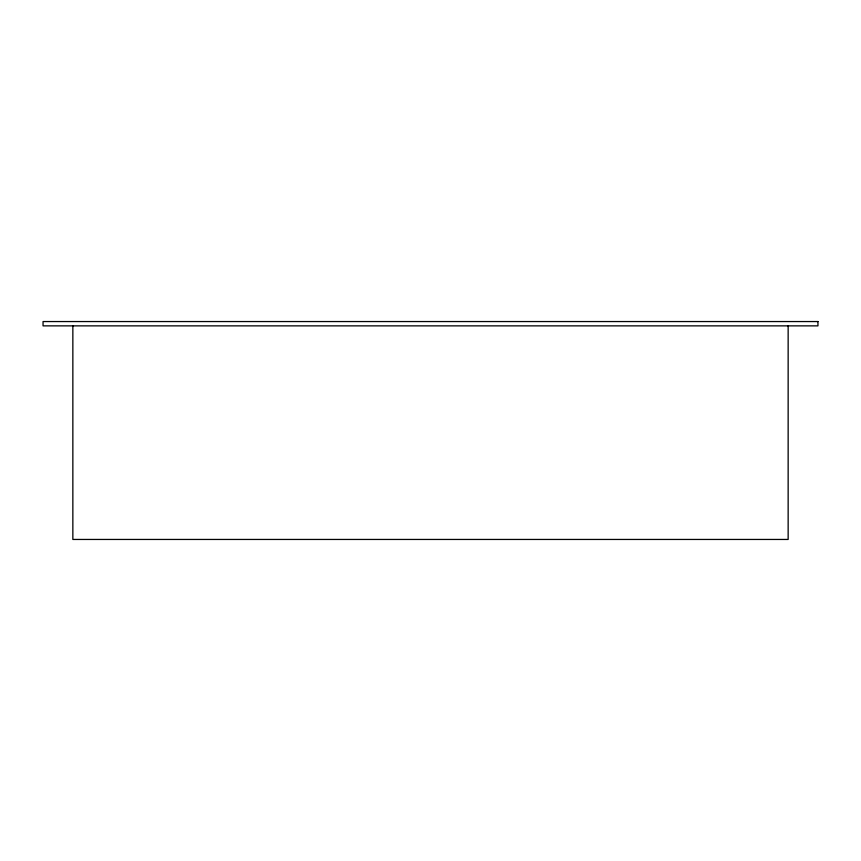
<?xml version="1.0" encoding="UTF-8"?>
<svg xmlns="http://www.w3.org/2000/svg" width="861" height="861" viewBox="0 0 861 861"><rect width="100%" height="100%" fill="white"/><g stroke="black" fill="none" stroke-linecap="round" stroke-linejoin="round"><path stroke-width="1.29" d="M788.149 325.867L788.149 539.449L72.851 539.449L72.851 325.867M817.95 321.551L43.05 321.551L43.05 325.867L817.95 325.867L817.95 321.551"/></g></svg>
